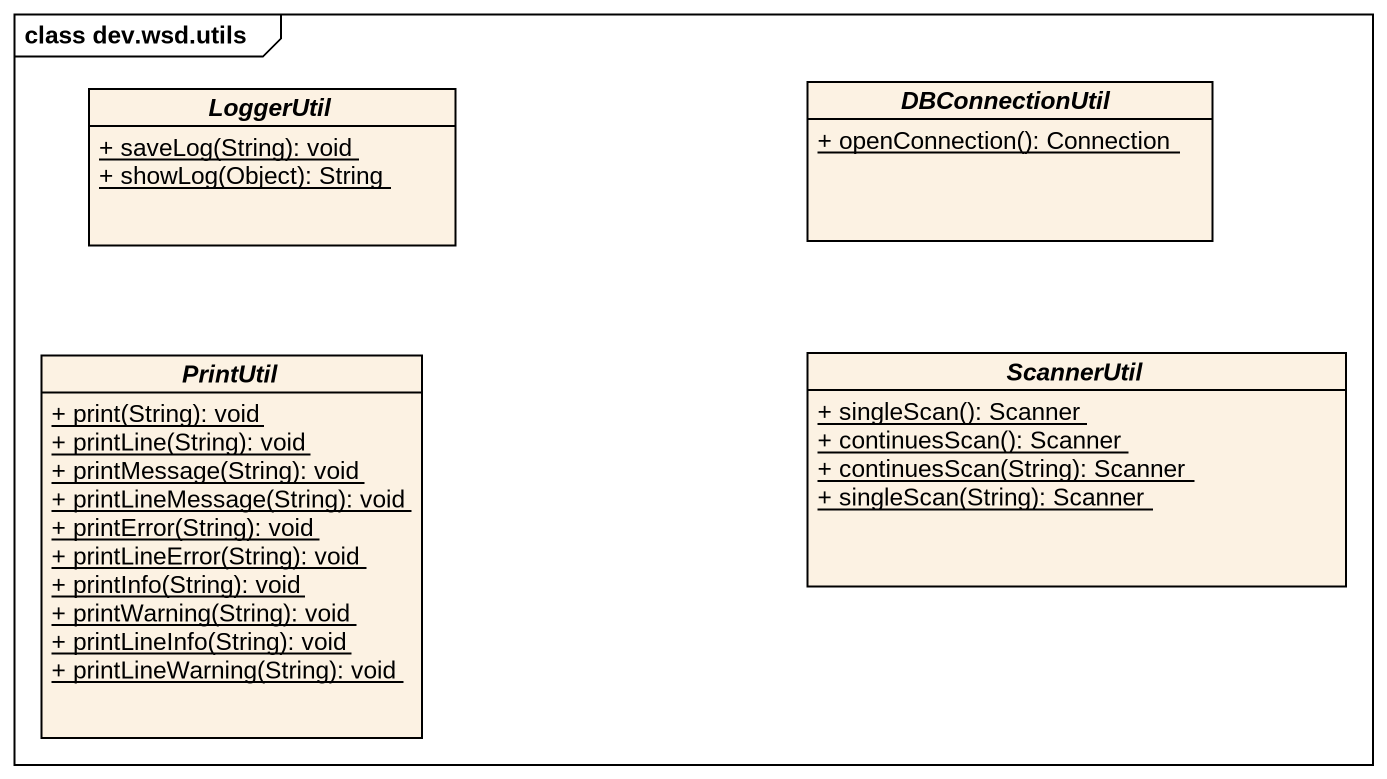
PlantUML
@startuml
mainframe class dev.wsd.utils
hide circle
hide empty members
skinparam classAttributeIconSize 0
abstract class DBConnectionUtil {
  {static} + openConnection(): Connection
}
abstract class LoggerUtil {
  {static} + saveLog(String): void
  {static} + showLog(Object): String
}
abstract class PrintUtil {
  {static} + print(String): void
  {static} + printLine(String): void
  {static} + printMessage(String): void
  {static} + printLineMessage(String): void
  {static} + printError(String): void
  {static} + printLineError(String): void
  {static} + printInfo(String): void
  {static} + printWarning(String): void
  {static} + printLineInfo(String): void
  {static} + printLineWarning(String): void
}
abstract class ScannerUtil {
  {static} + singleScan(): Scanner
  {static} + continuesScan(): Scanner
  {static} + continuesScan(String): Scanner
  {static} + singleScan(String): Scanner
}
@enduml
